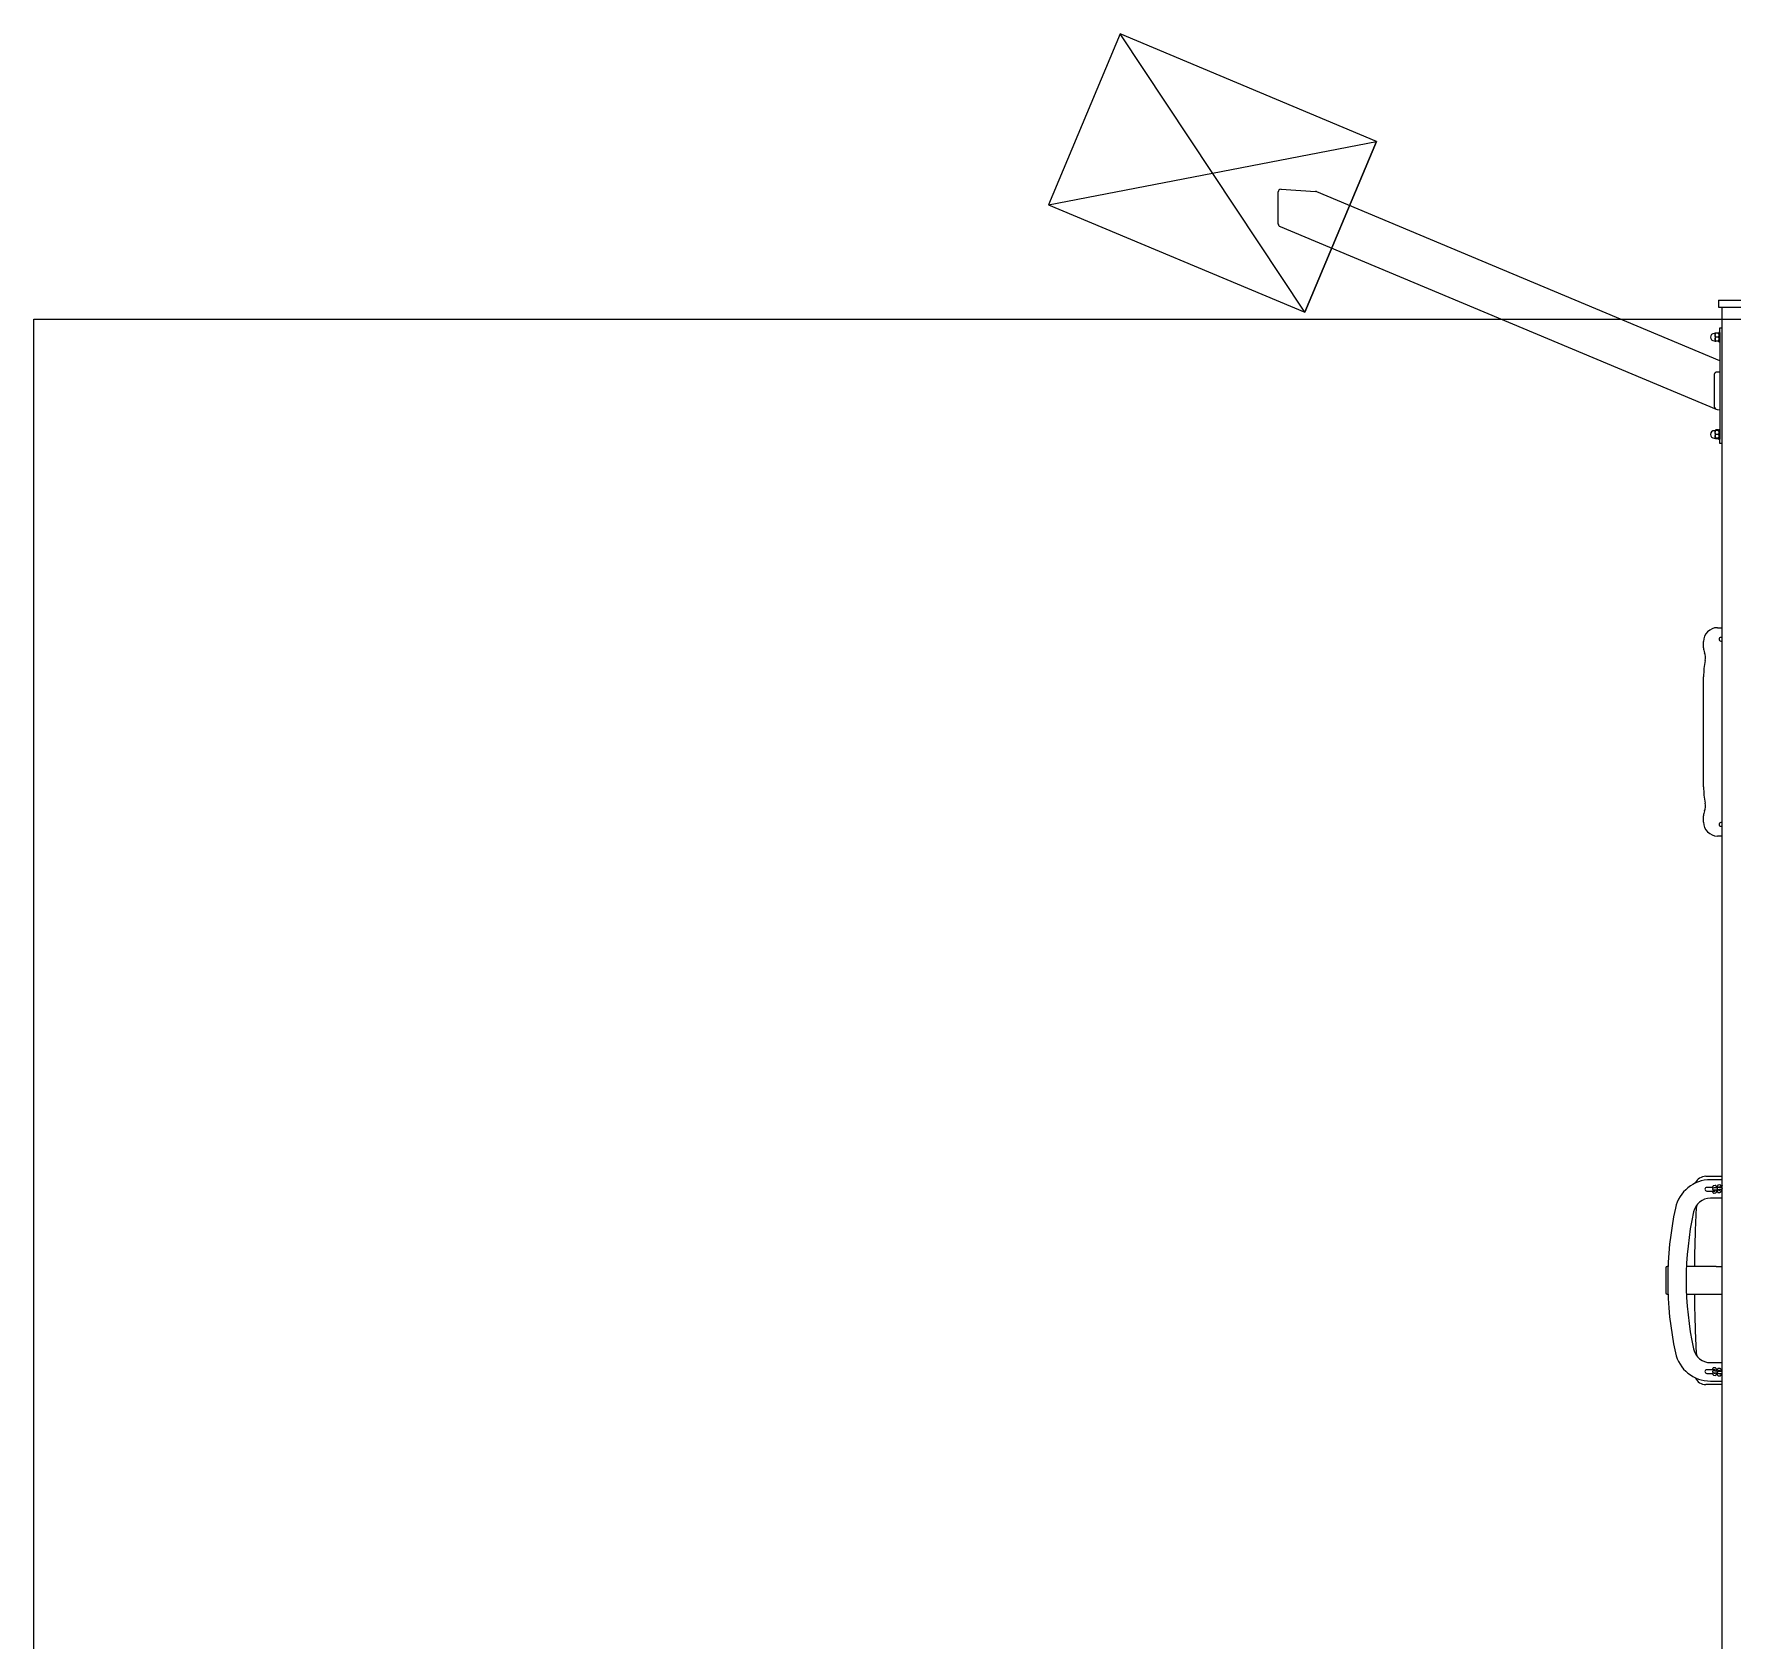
# Model space of a CAD drawing. Extents: x -360 to 379, y -342 to 365.
# Drawn here: x -360 to 6.7, y 18.1 to 365 of the extents above; entities that cross this region are included whole.
import ezdxf

# ---------------------------------------------------------------- set-up
doc = ezdxf.new("R2010")
doc.units = 0
doc.layers.get('0').update_dxf_attribs({"linetype": 'CONTINUOUS'})

msp = doc.modelspace()

# ---------------------------------------------------------------- linework, layer by layer
at = {"color": 8, "linetype": 'CONTINUOUS'}
for p, q in [((-125.46, 365.01), (-140.93, 328.12)), ((-85.6, 304.91), (-125.46, 365.01)), ((-70.13, 341.8), (-125.46, 365.01)), ((-140.93, 328.12), (-70.13, 341.8)), ((-70.13, 341.8), (-85.6, 304.91)), ((-85.6, 304.91), (-70.13, 341.8)), ((-140.93, 328.12), (-85.6, 304.91)), ((-359.98, 303.41), (379.02, 303.41)), ((-359.98, 9.41), (-359.98, 303.41))]:
    msp.add_line(p, q, dxfattribs=at)
at = {"color": 7, "linetype": 'CONTINUOUS'}
for p, q in [((-91.33, 324.02), (-91.33, 330.9)), ((-90.68, 331.47), (-83.3, 331.01)), ((-82.97, 330.91), (-83.07, 330.95)), ((4.02, 294.42), (-82.97, 330.91)), ((-90.91, 323.42), (-90.87, 323.41)), ((-90.87, 323.41), (3.23, 283.93)), ((3.77, 307.51), (3.77, 306.01)), ((3.77, 307.51), (5.27, 307.51)), ((3.77, 306.01), (5.27, 306.01)), ((4.52, -282.99), (4.52, 306.01)), ((5.27, 307.51), (13.77, 307.51)), ((5.27, 306.01), (13.77, 306.01)), ((4.02, 301.51), (4.52, 301.51)), ((4.02, 300.51), (4.02, 301.51)), ((3.02, 300.31), (2.82, 300.31)), ((2.82, 298.71), (3.02, 298.71)), ((3.02, 299.88), (3.02, 300.36)), ((3.02, 299.88), (3.02, 299.14)), ((3.02, 299.14), (3.02, 298.66)), ((3.72, 299.51), (3.11, 299.51)), ((3.66, 300.36), (3.17, 300.36)), ((3.66, 298.66), (3.17, 298.66)), ((4.02, 300.51), (3.82, 300.51)), ((3.82, 300.51), (3.82, 298.51)), ((3.82, 298.51), (4.02, 298.51)), ((4.02, 300.51), (4.02, 277.51)), ((2.81, 291.42), (2.81, 284.53)), ((4.02, 291.94), (3.47, 291.98)), ((3.47, 283.87), (4.02, 283.84)), ((3.02, 279.31), (2.82, 279.31)), ((3.09, 279.43), (3.02, 279.36)), ((3.02, 278.88), (3.02, 279.36)), ((3.02, 278.88), (3.02, 278.14)), ((3.66, 279.5), (3.17, 279.5)), ((3.66, 279.36), (3.17, 279.36)), ((3.82, 279.36), (3.75, 279.43)), ((4.02, 279.51), (3.82, 279.51)), ((3.82, 279.51), (3.82, 277.51)), ((2.82, 277.71), (3.02, 277.71)), ((3.02, 278.14), (3.02, 277.66)), ((3.02, 277.66), (3.09, 277.59)), ((3.09, 277.59), (3.17, 277.52)), ((3.72, 278.51), (3.11, 278.51)), ((3.66, 277.66), (3.17, 277.66)), ((3.66, 277.52), (3.17, 277.52)), ((3.76, 277.66), (3.66, 277.52)), ((3.75, 277.59), (3.82, 277.66)), ((3.82, 277.51), (4.02, 277.51)), ((4.02, 276.51), (4.02, 277.51)), ((4.52, 276.51), (4.02, 276.51)), ((3.52, 236.76), (4.52, 236.76)), ((4.52, 234.66), (4.27, 234.66)), ((0.52, 232.42), (0.52, 233.76)), ((4.27, 233.86), (4.52, 233.86)), ((0.52, 202.35), (0.52, 226.17)), ((0.52, 194.76), (0.52, 196.1)), ((4.52, 194.66), (4.27, 194.66)), ((4.52, 191.76), (3.52, 191.76)), ((4.27, 193.86), (4.52, 193.86)), ((1.02, 118.26), (4.52, 118.26)), ((4.52, 117.51), (2.02, 117.51)), ((2.62, 115.86), (1.22, 115.86)), ((1.22, 115.06), (2.94, 115.06)), ((2.93, 115.73), (2.66, 115.69)), ((2.7, 115.3), (2.98, 115.33)), ((2.7, 115.3), (2.7, 115.3)), ((3.01, 116.26), (2.74, 116.23)), ((2.94, 115.05), (2.74, 115.03)), ((2.78, 114.63), (3.06, 114.66)), ((2.8, 115.83), (2.96, 115.85)), ((2.84, 115.04), (2.83, 115.06)), ((3.37, 115.06), (3.45, 115.06)), ((3.42, 115.86), (3.38, 115.86)), ((3.92, 115.85), (3.65, 115.81)), ((3.7, 115.42), (3.97, 115.45)), ((3.7, 115.42), (3.7, 115.42)), ((4, 116.38), (3.73, 116.35)), ((3.94, 115.17), (3.73, 115.15)), ((3.78, 115.95), (3.95, 115.97)), ((3.78, 114.75), (4.05, 114.79)), ((3.86, 115.29), (3.97, 115.3)), ((4.52, 113.51), (2.02, 113.51)), ((-7.65, 98.46), (-7.65, 93.06)), ((-7.17, 98.76), (-7.35, 98.76)), ((-2.9, 98.76), (-3.17, 98.76)), ((-2.83, 98.76), (-2.9, 98.76)), ((-0.9, 98.76), (-2.83, 98.76)), ((3.25, 98.76), (-0.9, 98.76)), ((3.25, 98.76), (4.52, 98.76)), ((-7.35, 92.76), (-7.17, 92.76)), ((-3.17, 92.76), (-2.9, 92.76)), ((-2.9, 92.76), (-2.83, 92.76)), ((-2.83, 92.76), (-0.9, 92.76)), ((-0.9, 92.76), (3.25, 92.76)), ((3.25, 92.76), (4.52, 92.76)), ((2.02, 78.01), (4.52, 78.01)), ((2.94, 76.47), (1.22, 76.47)), ((1.22, 75.67), (2.62, 75.67)), ((2.02, 74.01), (4.52, 74.01)), ((2.66, 75.83), (2.93, 75.8)), ((2.98, 76.19), (2.7, 76.23)), ((2.7, 76.23), (2.7, 76.23)), ((2.74, 76.5), (2.94, 76.47)), ((2.74, 75.3), (3.01, 75.26)), ((3.06, 76.86), (2.78, 76.89)), ((2.96, 75.67), (2.8, 75.69)), ((2.83, 76.47), (2.84, 76.48)), ((3.45, 76.47), (3.37, 76.47)), ((3.38, 75.67), (3.42, 75.67)), ((3.65, 75.71), (3.92, 75.68)), ((3.97, 76.07), (3.7, 76.11)), ((3.7, 76.11), (3.7, 76.11)), ((3.73, 76.37), (3.94, 76.35)), ((3.73, 75.18), (4, 75.14)), ((4.05, 76.74), (3.78, 76.77)), ((3.95, 75.55), (3.78, 75.57)), ((3.97, 76.22), (3.86, 76.24)), ((4.52, 73.26), (1.02, 73.26))]:
    msp.add_line(p, q, dxfattribs=at)
at = {"color": 7, "linetype": 'CONTINUOUS', "flags": 128}
for points in [[(3.88, 115.29), (3.86, 115.26), (3.82, 115.2)], [(3.88, 115.29), (3.83, 115.21), (3.82, 115.2)], [(3.82, 76.33), (3.83, 76.32), (3.88, 76.24)], [(3.82, 76.33), (3.86, 76.27), (3.88, 76.24)]]:
    msp.add_lwpolyline(points, dxfattribs=at)
at = {"color": 7, "linetype": 'CONTINUOUS'}
for centre, radius, start, end in [((2.82, 299.51), 0.8, 90, 270), ((2.82, 278.51), 0.8, 90, 270), ((3.52, 233.76), 3, 90, 180), ((4.27, 234.26), 0.4, 90, 270), ((3.52, 232.42), 3, 180, 201.0906), ((-2.08, 230.26), 3, 348.7722, 21.0906), ((18.52, 226.17), 18, 168.7722, 180), ((18.52, 202.35), 18, 180, 191.2278), ((-2.08, 198.26), 3, 338.9094, 11.2278), ((3.52, 196.1), 3, 158.9094, 180), ((3.52, 194.76), 3, 180, 270), ((4.27, 194.26), 0.4, 90, 270), ((2.02, 109.76), 7.75, 90, 167.769), ((1.02, 115.76), 2.5, 90, 155.9036), ((1.22, 115.46), 0.4, 90, 270), ((66.6, 95.76), 73.83, 167.769, 192.231), ((66.6, 95.76), 69.83, 167.769, 192.231), ((2.02, 109.76), 3.75, 90, 167.769), ((288.12, 95.76), 289.6, 176.7962, 179.4065), ((-7.35, 98.46), 0.3, 90, 180), ((-7.35, 93.06), 0.3, 180, 270), ((288.12, 95.76), 289.6, 180.5935, 183.2038), ((2.02, 81.76), 3.75, 192.231, 270), ((2.02, 81.76), 7.75, 192.231, 270), ((1.02, 75.76), 2.5, 204.0964, 270), ((1.22, 76.07), 0.4, 90, 270)]:
    msp.add_arc(centre, radius, start, end, dxfattribs=at)
for centre, major_axis, ratio, start_param, end_param in [((-90.68, 330.86), (-0.608, 0.255), 0.90992, 5.918571, 6.6478), ((-90.68, 330.86), (-0.608, 0.255), 0.90992, 5.077003, 5.918571), ((-83.3, 330.4), (-0.608, 0.255), 0.90992, 4.712389, 5.077003), ((-90.68, 323.97), (-0.608, 0.255), 0.90992, 0.364614, 1.570796), ((3.47, 291.37), (0.629, -0.239), 0.890947, 1.897332, 3.468129), ((3.47, 284.48), (0.629, -0.239), 0.890947, 3.468129, 5.038925)]:
    msp.add_ellipse(centre, major_axis=major_axis, ratio=ratio, start_param=start_param, end_param=end_param, dxfattribs=at)
for points, knots in [([(3.02, 299.88), (3.03, 299.98), (3.05, 300.15), (3.13, 300.3), (3.17, 300.36)], [0, 0, 0, 0, 0.575034, 1, 1, 1, 1]), ([(3.17, 300.36), (3.15, 300.36), (3.1, 300.36), (3.05, 300.36), (3.02, 300.36), (3.02, 300.36), (3.02, 300.36)], [0, 0, 0, 0, 0.2523, 0.555461, 0.865748, 1, 1, 1, 1]), ([(3.11, 299.51), (3.09, 299.57), (3.04, 299.67), (3.02, 299.8), (3.02, 299.87), (3.02, 299.88)], [0, 0, 0, 0, 0.4472464, 0.9083736, 1, 1, 1, 1]), ([(3.02, 299.14), (3.02, 299.19), (3.03, 299.31), (3.08, 299.43), (3.11, 299.51)], [0, 0, 0, 0, 0.356367, 1, 1, 1, 1]), ([(3.17, 298.66), (3.14, 298.72), (3.08, 298.82), (3.03, 298.99), (3.02, 299.09), (3.02, 299.14)], [0, 0, 0, 0, 0.358599, 0.724864, 1, 1, 1, 1]), ([(3.02, 298.66), (3.03, 298.66), (3.04, 298.66), (3.13, 298.66), (3.17, 298.66)], [0, 0, 0, 0, 0.485745, 1, 1, 1, 1]), ([(3.66, 300.36), (3.69, 300.31), (3.75, 300.2), (3.81, 300.04), (3.81, 299.93), (3.82, 299.88)], [0, 0, 0, 0, 0.358599, 0.724864, 1, 1, 1, 1]), ([(3.82, 300.36), (3.81, 300.36), (3.79, 300.36), (3.71, 300.36), (3.66, 300.36)], [0, 0, 0, 0, 0.485745, 1, 1, 1, 1]), ([(3.82, 299.14), (3.81, 299.04), (3.78, 298.88), (3.7, 298.73), (3.66, 298.66)], [0, 0, 0, 0, 0.575034, 1, 1, 1, 1]), ([(3.66, 298.66), (3.69, 298.66), (3.73, 298.66), (3.79, 298.66), (3.81, 298.66), (3.82, 298.66), (3.82, 298.66)], [0, 0, 0, 0, 0.2523, 0.555461, 0.865748, 1, 1, 1, 1]), ([(3.82, 299.88), (3.81, 299.84), (3.81, 299.71), (3.76, 299.59), (3.72, 299.51)], [0, 0, 0, 0, 0.356367, 1, 1, 1, 1]), ([(3.72, 299.51), (3.75, 299.46), (3.79, 299.35), (3.82, 299.22), (3.82, 299.15), (3.82, 299.14)], [0, 0, 0, 0, 0.447246, 0.908374, 1, 1, 1, 1]), ([(3.02, 278.88), (3.03, 278.98), (3.05, 279.15), (3.13, 279.3), (3.17, 279.36)], [0, 0, 0, 0, 0.575034, 1, 1, 1, 1]), ([(3.17, 279.36), (3.15, 279.36), (3.1, 279.36), (3.05, 279.36), (3.02, 279.36), (3.02, 279.36), (3.02, 279.36)], [0, 0, 0, 0, 0.2523, 0.555461, 0.865748, 1, 1, 1, 1]), ([(3.11, 278.51), (3.09, 278.57), (3.04, 278.67), (3.02, 278.8), (3.02, 278.87), (3.02, 278.88)], [0, 0, 0, 0, 0.4472464, 0.9083736, 1, 1, 1, 1]), ([(3.04, 279.36), (3.05, 279.37), (3.06, 279.42), (3.12, 279.47), (3.17, 279.5)], [0, 0, 0, 0, 0.257938, 1, 1, 1, 1]), ([(3.66, 279.5), (3.69, 279.48), (3.73, 279.45), (3.78, 279.4), (3.79, 279.37), (3.8, 279.36)], [0, 0, 0, 0, 0.363469, 0.800209, 1, 1, 1, 1]), ([(3.66, 279.36), (3.69, 279.31), (3.75, 279.2), (3.81, 279.04), (3.81, 278.93), (3.82, 278.88)], [0, 0, 0, 0, 0.358599, 0.724864, 1, 1, 1, 1]), ([(3.82, 279.36), (3.81, 279.36), (3.79, 279.36), (3.71, 279.36), (3.66, 279.36)], [0, 0, 0, 0, 0.485745, 1, 1, 1, 1]), ([(3.82, 278.88), (3.81, 278.84), (3.81, 278.71), (3.76, 278.59), (3.72, 278.51)], [0, 0, 0, 0, 0.356367, 1, 1, 1, 1]), ([(3.02, 278.14), (3.02, 278.19), (3.03, 278.31), (3.08, 278.43), (3.11, 278.51)], [0, 0, 0, 0, 0.356367, 1, 1, 1, 1]), ([(3.17, 277.66), (3.14, 277.72), (3.08, 277.82), (3.03, 277.99), (3.02, 278.09), (3.02, 278.14)], [0, 0, 0, 0, 0.358599, 0.724864, 1, 1, 1, 1]), ([(3.02, 277.66), (3.03, 277.66), (3.04, 277.66), (3.13, 277.66), (3.17, 277.66)], [0, 0, 0, 0, 0.485745, 1, 1, 1, 1]), ([(3.17, 277.52), (3.14, 277.56), (3.1, 277.61), (3.08, 277.66), (3.08, 277.66)], [0, 0, 0, 0, 0.87557, 1, 1, 1, 1]), ([(3.82, 278.14), (3.81, 278.04), (3.78, 277.88), (3.7, 277.73), (3.66, 277.66)], [0, 0, 0, 0, 0.575034, 1, 1, 1, 1]), ([(3.66, 277.66), (3.69, 277.66), (3.73, 277.66), (3.79, 277.66), (3.81, 277.66), (3.82, 277.66), (3.82, 277.66)], [0, 0, 0, 0, 0.2523, 0.555461, 0.865748, 1, 1, 1, 1]), ([(3.66, 277.52), (3.69, 277.54), (3.72, 277.56), (3.74, 277.59), (3.75, 277.59)], [0, 0, 0, 0, 0.697463, 1, 1, 1, 1]), ([(3.72, 278.51), (3.75, 278.46), (3.79, 278.35), (3.82, 278.22), (3.82, 278.15), (3.82, 278.14)], [0, 0, 0, 0, 0.447246, 0.908374, 1, 1, 1, 1]), ([(2.42, 115.06), (2.43, 115.02), (2.45, 114.93), (2.49, 114.83), (2.53, 114.75), (2.59, 114.69), (2.66, 114.64), (2.73, 114.63), (2.77, 114.63), (2.78, 114.63)], [0, 0, 0, 0, 0.169939, 0.377913, 0.552962, 0.68697, 0.814445, 0.940485, 1, 1, 1, 1]), ([(2.74, 116.23), (2.71, 116.22), (2.65, 116.21), (2.59, 116.16), (2.54, 116.1), (2.5, 116.03), (2.46, 115.94), (2.45, 115.88), (2.44, 115.86)], [0, 0, 0, 0, 0.155288, 0.2997374, 0.4535838, 0.6370901, 0.8746158, 1, 1, 1, 1]), ([(2.66, 115.69), (2.65, 115.69), (2.63, 115.69), (2.6, 115.68), (2.56, 115.67), (2.52, 115.64), (2.48, 115.59), (2.45, 115.52), (2.46, 115.45), (2.48, 115.39), (2.52, 115.34), (2.55, 115.32), (2.59, 115.3), (2.61, 115.29), (2.63, 115.29), (2.67, 115.28), (2.71, 115.28), (2.8, 115.28), (2.89, 115.27), (2.96, 115.27), (2.99, 115.27)], [0, 0, 0, 0, 0.061075, 0.095339, 0.127968, 0.172027, 0.222273, 0.27843, 0.33578, 0.387124, 0.429275, 0.46549, 0.496226, 0.522225, 0.55146, 0.604719, 0.708184, 0.815504, 0.928631, 1, 1, 1, 1]), ([(3.5, 115.74), (3.49, 115.74), (3.44, 115.74), (3.34, 115.74), (3.21, 115.74), (3.1, 115.74), (3.01, 115.73), (2.96, 115.73), (2.93, 115.73), (2.93, 115.73)], [0, 0, 0, 0, 0.028314, 0.212158, 0.396222, 0.580975, 0.767441, 0.967979, 1, 1, 1, 1]), ([(2.99, 115.32), (2.99, 115.3), (2.99, 115.25), (2.97, 115.17), (2.95, 115.08), (2.94, 115.04), (2.93, 115.02), (2.93, 115.02), (2.93, 115.02)], [0, 0, 0, 0, 0.091806, 0.345899, 0.591609, 0.790548, 0.963858, 1, 1, 1, 1]), ([(2.94, 115.91), (2.94, 115.91), (2.94, 115.9), (2.95, 115.88), (2.97, 115.82), (2.98, 115.77), (2.98, 115.74), (2.98, 115.73)], [0, 0, 0, 0, 0.148458, 0.386439, 0.66107, 0.97043, 1, 1, 1, 1]), ([(2.98, 115.33), (2.98, 115.33), (3, 115.33), (3.04, 115.34), (3.11, 115.34), (3.21, 115.34), (3.33, 115.34), (3.47, 115.34), (3.6, 115.34), (3.74, 115.34), (3.86, 115.34), (3.94, 115.34), (3.97, 115.34), (3.97, 115.34)], [0, 0, 0, 0, 0.055159, 0.136614, 0.233019, 0.336621, 0.442861, 0.550084, 0.657672, 0.76533, 0.872759, 0.979606, 1, 1, 1, 1]), ([(3.38, 115.74), (3.38, 115.77), (3.37, 115.84), (3.35, 115.95), (3.31, 116.06), (3.26, 116.14), (3.21, 116.21), (3.14, 116.25), (3.07, 116.27), (3.02, 116.26), (3.01, 116.26)], [0, 0, 0, 0, 0.092551, 0.266013, 0.449916, 0.604703, 0.723201, 0.835921, 0.947373, 1, 1, 1, 1]), ([(3.06, 114.66), (3.09, 114.67), (3.14, 114.68), (3.21, 114.73), (3.26, 114.79), (3.3, 114.87), (3.34, 114.97), (3.37, 115.09), (3.39, 115.22), (3.39, 115.3), (3.4, 115.33)], [0, 0, 0, 0, 0.103754, 0.200267, 0.303058, 0.425666, 0.584367, 0.737406, 0.896713, 1, 1, 1, 1]), ([(3.42, 115.92), (3.41, 115.92), (3.38, 115.92), (3.36, 115.91), (3.36, 115.9)], [0, 0, 0, 0, 0.631387, 1, 1, 1, 1]), ([(3.73, 116.35), (3.7, 116.34), (3.65, 116.33), (3.58, 116.28), (3.53, 116.23), (3.49, 116.15), (3.45, 116.05), (3.42, 115.92), (3.4, 115.82), (3.4, 115.76), (3.4, 115.74)], [0, 0, 0, 0, 0.111291, 0.214814, 0.325072, 0.456587, 0.626815, 0.790971, 0.96185, 1, 1, 1, 1]), ([(3.4, 115.34), (3.4, 115.34), (3.4, 115.29), (3.41, 115.19), (3.44, 115.06), (3.48, 114.95), (3.52, 114.87), (3.58, 114.81), (3.65, 114.76), (3.72, 114.75), (3.76, 114.75), (3.78, 114.75)], [0, 0, 0, 0, 0.011689, 0.166885, 0.326137, 0.494976, 0.637084, 0.745875, 0.849362, 0.951684, 1, 1, 1, 1]), ([(3.65, 115.81), (3.64, 115.81), (3.62, 115.81), (3.59, 115.8), (3.55, 115.79), (3.51, 115.76), (3.47, 115.71), (3.45, 115.64), (3.45, 115.57), (3.47, 115.51), (3.51, 115.46), (3.55, 115.44), (3.58, 115.42), (3.6, 115.41), (3.63, 115.41), (3.66, 115.4), (3.71, 115.4), (3.79, 115.4), (3.88, 115.39), (3.95, 115.39), (3.98, 115.39)], [0, 0, 0, 0, 0.061075, 0.095339, 0.127968, 0.172027, 0.222273, 0.27843, 0.33578, 0.387124, 0.429275, 0.46549, 0.496226, 0.522225, 0.55146, 0.604719, 0.708184, 0.815504, 0.928631, 1, 1, 1, 1]), ([(3.83, 115.16), (3.83, 115.17), (3.82, 115.2), (3.81, 115.26), (3.8, 115.32), (3.8, 115.34)], [0, 0, 0, 0, 0.220442, 0.671944, 1, 1, 1, 1]), ([(3.8, 115.28), (3.82, 115.28), (3.84, 115.28), (3.85, 115.29), (3.86, 115.29)], [0, 0, 0, 0, 0.786378, 1, 1, 1, 1]), ([(3.81, 115.84), (3.81, 115.84), (3.82, 115.88), (3.83, 115.92), (3.84, 115.95), (3.85, 115.96)], [0, 0, 0, 0, 0.06695, 0.671842, 1, 1, 1, 1]), ([(4.49, 115.86), (4.49, 115.86), (4.43, 115.86), (4.33, 115.86), (4.21, 115.86), (4.09, 115.86), (4, 115.86), (3.95, 115.85), (3.93, 115.85), (3.92, 115.85)], [0, 0, 0, 0, 0.0283138, 0.2121582, 0.396222, 0.5809746, 0.7674406, 0.9679792, 1, 1, 1, 1]), ([(3.99, 115.44), (3.98, 115.42), (3.98, 115.37), (3.97, 115.29), (3.95, 115.2), (3.93, 115.16), (3.92, 115.14), (3.92, 115.14), (3.92, 115.14)], [0, 0, 0, 0, 0.091806, 0.345899, 0.591609, 0.790548, 0.963858, 1, 1, 1, 1]), ([(3.93, 116.03), (3.93, 116.03), (3.93, 116.03), (3.94, 116), (3.96, 115.94), (3.97, 115.89), (3.98, 115.86), (3.98, 115.85)], [0, 0, 0, 0, 0.148458, 0.386439, 0.66107, 0.97043, 1, 1, 1, 1]), ([(3.97, 115.45), (3.98, 115.45), (3.99, 115.45), (4.03, 115.46), (4.1, 115.46), (4.21, 115.46), (4.33, 115.46), (4.43, 115.46), (4.5, 115.46), (4.52, 115.46)], [0, 0, 0, 0, 0.0925533, 0.2292305, 0.390991, 0.5648292, 0.7430929, 0.9230067, 1, 1, 1, 1]), ([(4.38, 115.86), (4.37, 115.89), (4.37, 115.96), (4.34, 116.07), (4.3, 116.18), (4.26, 116.26), (4.2, 116.33), (4.13, 116.37), (4.06, 116.39), (4.02, 116.38), (4, 116.38)], [0, 0, 0, 0, 0.092551, 0.266013, 0.449916, 0.604703, 0.723201, 0.835921, 0.947373, 1, 1, 1, 1]), ([(4.05, 114.79), (4.08, 114.79), (4.13, 114.8), (4.2, 114.85), (4.25, 114.91), (4.29, 114.99), (4.33, 115.09), (4.36, 115.21), (4.38, 115.34), (4.39, 115.43), (4.39, 115.46)], [0, 0, 0, 0, 0.1028209, 0.1984652, 0.3003315, 0.4218365, 0.5791094, 0.7307718, 0.8886453, 1, 1, 1, 1]), ([(4.52, 116.33), (4.51, 116.31), (4.48, 116.26), (4.44, 116.17), (4.41, 116.04), (4.4, 115.94), (4.39, 115.88), (4.39, 115.86)], [0, 0, 0, 0, 0.14971, 0.41607, 0.672929, 0.940306, 1, 1, 1, 1]), ([(4.39, 115.46), (4.39, 115.46), (4.39, 115.41), (4.4, 115.31), (4.43, 115.18), (4.47, 115.08), (4.5, 115.02), (4.52, 115)], [0, 0, 0, 0, 0.018976, 0.2709122, 0.5294353, 0.8035187, 1, 1, 1, 1]), ([(4.52, 115.89), (4.51, 115.88), (4.49, 115.87), (4.46, 115.83), (4.44, 115.76), (4.44, 115.69), (4.47, 115.63), (4.49, 115.59), (4.51, 115.58), (4.52, 115.58)], [0, 0, 0, 0, 0.047325, 0.2245, 0.422516, 0.624742, 0.805788, 0.954419, 1, 1, 1, 1]), ([(2.78, 76.89), (2.76, 76.89), (2.7, 76.89), (2.62, 76.86), (2.56, 76.81), (2.52, 76.75), (2.48, 76.67), (2.44, 76.57), (2.43, 76.5), (2.43, 76.47)], [0, 0, 0, 0, 0.127195, 0.252211, 0.373133, 0.50507, 0.666237, 0.873721, 1, 1, 1, 1]), ([(2.44, 75.67), (2.45, 75.63), (2.47, 75.55), (2.51, 75.46), (2.57, 75.38), (2.63, 75.33), (2.69, 75.3), (2.73, 75.3), (2.74, 75.3)], [0, 0, 0, 0, 0.198337, 0.456052, 0.636346, 0.793553, 0.94547, 1, 1, 1, 1]), ([(2.99, 76.25), (2.99, 76.25), (2.94, 76.25), (2.87, 76.25), (2.77, 76.25), (2.69, 76.24), (2.65, 76.24), (2.6, 76.23), (2.56, 76.21), (2.51, 76.18), (2.47, 76.12), (2.45, 76.06), (2.46, 75.98), (2.48, 75.93), (2.52, 75.88), (2.56, 75.86), (2.59, 75.84), (2.61, 75.84), (2.63, 75.83), (2.65, 75.83), (2.66, 75.83)], [0, 0, 0, 0, 0.000229, 0.109443, 0.219368, 0.331198, 0.451189, 0.49484, 0.531251, 0.57559, 0.626455, 0.682846, 0.740088, 0.790395, 0.831928, 0.867649, 0.897868, 0.923689, 0.953844, 1, 1, 1, 1]), ([(2.93, 76.5), (2.93, 76.5), (2.93, 76.5), (2.94, 76.49), (2.95, 76.45), (2.97, 76.37), (2.99, 76.29), (2.99, 76.23), (2.99, 76.21)], [0, 0, 0, 0, 0.0419937, 0.2054577, 0.3928667, 0.6072197, 0.8427076, 1, 1, 1, 1]), ([(2.93, 75.8), (2.94, 75.79), (2.97, 75.79), (3.03, 75.79), (3.13, 75.78), (3.26, 75.78), (3.38, 75.78), (3.46, 75.78), (3.5, 75.78)], [0, 0, 0, 0, 0.098805, 0.284081, 0.480991, 0.66833, 0.853268, 1, 1, 1, 1]), ([(2.98, 75.79), (2.98, 75.76), (2.97, 75.71), (2.95, 75.65), (2.94, 75.62), (2.94, 75.62), (2.94, 75.62)], [0, 0, 0, 0, 0.294639, 0.585624, 0.841867, 1, 1, 1, 1]), ([(3.97, 76.19), (3.95, 76.19), (3.89, 76.18), (3.78, 76.18), (3.65, 76.18), (3.51, 76.18), (3.37, 76.18), (3.25, 76.18), (3.14, 76.18), (3.05, 76.19), (3, 76.19), (2.99, 76.19), (2.98, 76.19)], [0, 0, 0, 0, 0.094041, 0.199743, 0.306845, 0.414478, 0.522271, 0.629947, 0.737197, 0.84344, 0.934952, 1, 1, 1, 1]), ([(3.01, 75.26), (3.04, 75.26), (3.1, 75.26), (3.17, 75.29), (3.23, 75.34), (3.28, 75.41), (3.32, 75.49), (3.36, 75.6), (3.38, 75.7), (3.38, 75.77), (3.39, 75.78)], [0, 0, 0, 0, 0.1122366, 0.2225506, 0.3292517, 0.4456719, 0.5878854, 0.7709688, 0.9549152, 1, 1, 1, 1]), ([(3.4, 76.18), (3.4, 76.18), (3.4, 76.23), (3.38, 76.33), (3.36, 76.47), (3.33, 76.6), (3.28, 76.69), (3.23, 76.77), (3.17, 76.82), (3.11, 76.85), (3.07, 76.86), (3.06, 76.86)], [0, 0, 0, 0, 0.006868, 0.157715, 0.310646, 0.468814, 0.639577, 0.759041, 0.863207, 0.963868, 1, 1, 1, 1]), ([(3.36, 75.62), (3.38, 75.61), (3.4, 75.6), (3.42, 75.6), (3.42, 75.6)], [0, 0, 0, 0, 0.975405, 1, 1, 1, 1]), ([(3.78, 76.77), (3.75, 76.77), (3.69, 76.77), (3.62, 76.74), (3.56, 76.69), (3.51, 76.63), (3.47, 76.55), (3.43, 76.43), (3.41, 76.31), (3.4, 76.22), (3.4, 76.18)], [0, 0, 0, 0, 0.103148, 0.204528, 0.302589, 0.409581, 0.540278, 0.708535, 0.877586, 1, 1, 1, 1]), ([(3.4, 75.78), (3.4, 75.75), (3.41, 75.68), (3.43, 75.56), (3.46, 75.44), (3.5, 75.34), (3.56, 75.26), (3.62, 75.21), (3.68, 75.18), (3.72, 75.18), (3.73, 75.18)], [0, 0, 0, 0, 0.08721, 0.252942, 0.424349, 0.609407, 0.73887, 0.851756, 0.960843, 1, 1, 1, 1]), ([(3.98, 76.13), (3.98, 76.13), (3.94, 76.13), (3.86, 76.13), (3.76, 76.13), (3.68, 76.12), (3.64, 76.12), (3.59, 76.11), (3.55, 76.09), (3.5, 76.06), (3.47, 76), (3.45, 75.93), (3.45, 75.86), (3.48, 75.8), (3.51, 75.76), (3.55, 75.74), (3.58, 75.72), (3.61, 75.72), (3.63, 75.71), (3.64, 75.71), (3.65, 75.71)], [0, 0, 0, 0, 0.000229, 0.109443, 0.219368, 0.331198, 0.451189, 0.49484, 0.531251, 0.57559, 0.626455, 0.682846, 0.740088, 0.790395, 0.831928, 0.867649, 0.897868, 0.923689, 0.953844, 1, 1, 1, 1]), ([(3.8, 76.18), (3.8, 76.2), (3.8, 76.25), (3.82, 76.31), (3.83, 76.35), (3.83, 76.36)], [0, 0, 0, 0, 0.21378, 0.717953, 1, 1, 1, 1]), ([(3.86, 76.24), (3.85, 76.24), (3.83, 76.24), (3.81, 76.24), (3.8, 76.24)], [0, 0, 0, 0, 0.65308, 1, 1, 1, 1]), ([(3.85, 75.56), (3.84, 75.57), (3.83, 75.59), (3.82, 75.64), (3.82, 75.68), (3.81, 75.69)], [0, 0, 0, 0, 0.344285, 0.834953, 1, 1, 1, 1]), ([(3.92, 76.38), (3.92, 76.38), (3.92, 76.38), (3.93, 76.37), (3.95, 76.32), (3.96, 76.25), (3.98, 76.17), (3.98, 76.11), (3.99, 76.09)], [0, 0, 0, 0, 0.041994, 0.205458, 0.392867, 0.60722, 0.842708, 1, 1, 1, 1]), ([(3.92, 75.68), (3.93, 75.67), (3.96, 75.67), (4.03, 75.67), (4.13, 75.66), (4.25, 75.66), (4.37, 75.66), (4.46, 75.66), (4.49, 75.66)], [0, 0, 0, 0, 0.098805, 0.284081, 0.480991, 0.66833, 0.853268, 1, 1, 1, 1]), ([(3.98, 75.67), (3.97, 75.64), (3.96, 75.59), (3.95, 75.53), (3.93, 75.5), (3.93, 75.5), (3.93, 75.5)], [0, 0, 0, 0, 0.2946394, 0.585624, 0.8418672, 1, 1, 1, 1]), ([(4.52, 76.06), (4.51, 76.06), (4.46, 76.06), (4.37, 76.06), (4.24, 76.06), (4.13, 76.06), (4.05, 76.07), (3.99, 76.07), (3.98, 76.07), (3.97, 76.07)], [0, 0, 0, 0, 0.0186703, 0.1993313, 0.3797953, 0.5595453, 0.7376064, 0.8909799, 1, 1, 1, 1]), ([(4, 75.14), (4.03, 75.14), (4.09, 75.14), (4.17, 75.17), (4.22, 75.22), (4.27, 75.28), (4.31, 75.37), (4.35, 75.48), (4.37, 75.58), (4.38, 75.65), (4.38, 75.66)], [0, 0, 0, 0, 0.112237, 0.222551, 0.329252, 0.445672, 0.587885, 0.770969, 0.954915, 1, 1, 1, 1]), ([(4.39, 76.06), (4.39, 76.06), (4.39, 76.11), (4.38, 76.21), (4.35, 76.35), (4.32, 76.47), (4.28, 76.57), (4.22, 76.65), (4.16, 76.7), (4.1, 76.73), (4.06, 76.74), (4.05, 76.74)], [0, 0, 0, 0, 0.006868, 0.157715, 0.310646, 0.468814, 0.639577, 0.759041, 0.863207, 0.963868, 1, 1, 1, 1]), ([(4.52, 76.53), (4.51, 76.52), (4.49, 76.49), (4.46, 76.42), (4.42, 76.31), (4.4, 76.19), (4.39, 76.1), (4.39, 76.06)], [0, 0, 0, 0, 0.041172, 0.253421, 0.526667, 0.801202, 1, 1, 1, 1]), ([(4.39, 75.66), (4.39, 75.63), (4.4, 75.56), (4.42, 75.44), (4.46, 75.32), (4.48, 75.24), (4.51, 75.2), (4.52, 75.2)], [0, 0, 0, 0, 0.136541, 0.396023, 0.66439, 0.954129, 1, 1, 1, 1]), ([(4.52, 75.95), (4.51, 75.94), (4.49, 75.93), (4.46, 75.88), (4.44, 75.81), (4.44, 75.74), (4.47, 75.68), (4.5, 75.65), (4.51, 75.64), (4.52, 75.64)], [0, 0, 0, 0, 0.061067, 0.240592, 0.439623, 0.641654, 0.819211, 0.965798, 1, 1, 1, 1])]:
    msp.add_open_spline(points, degree=3, knots=knots, dxfattribs=at)

doc.saveas('drawing.dxf')
